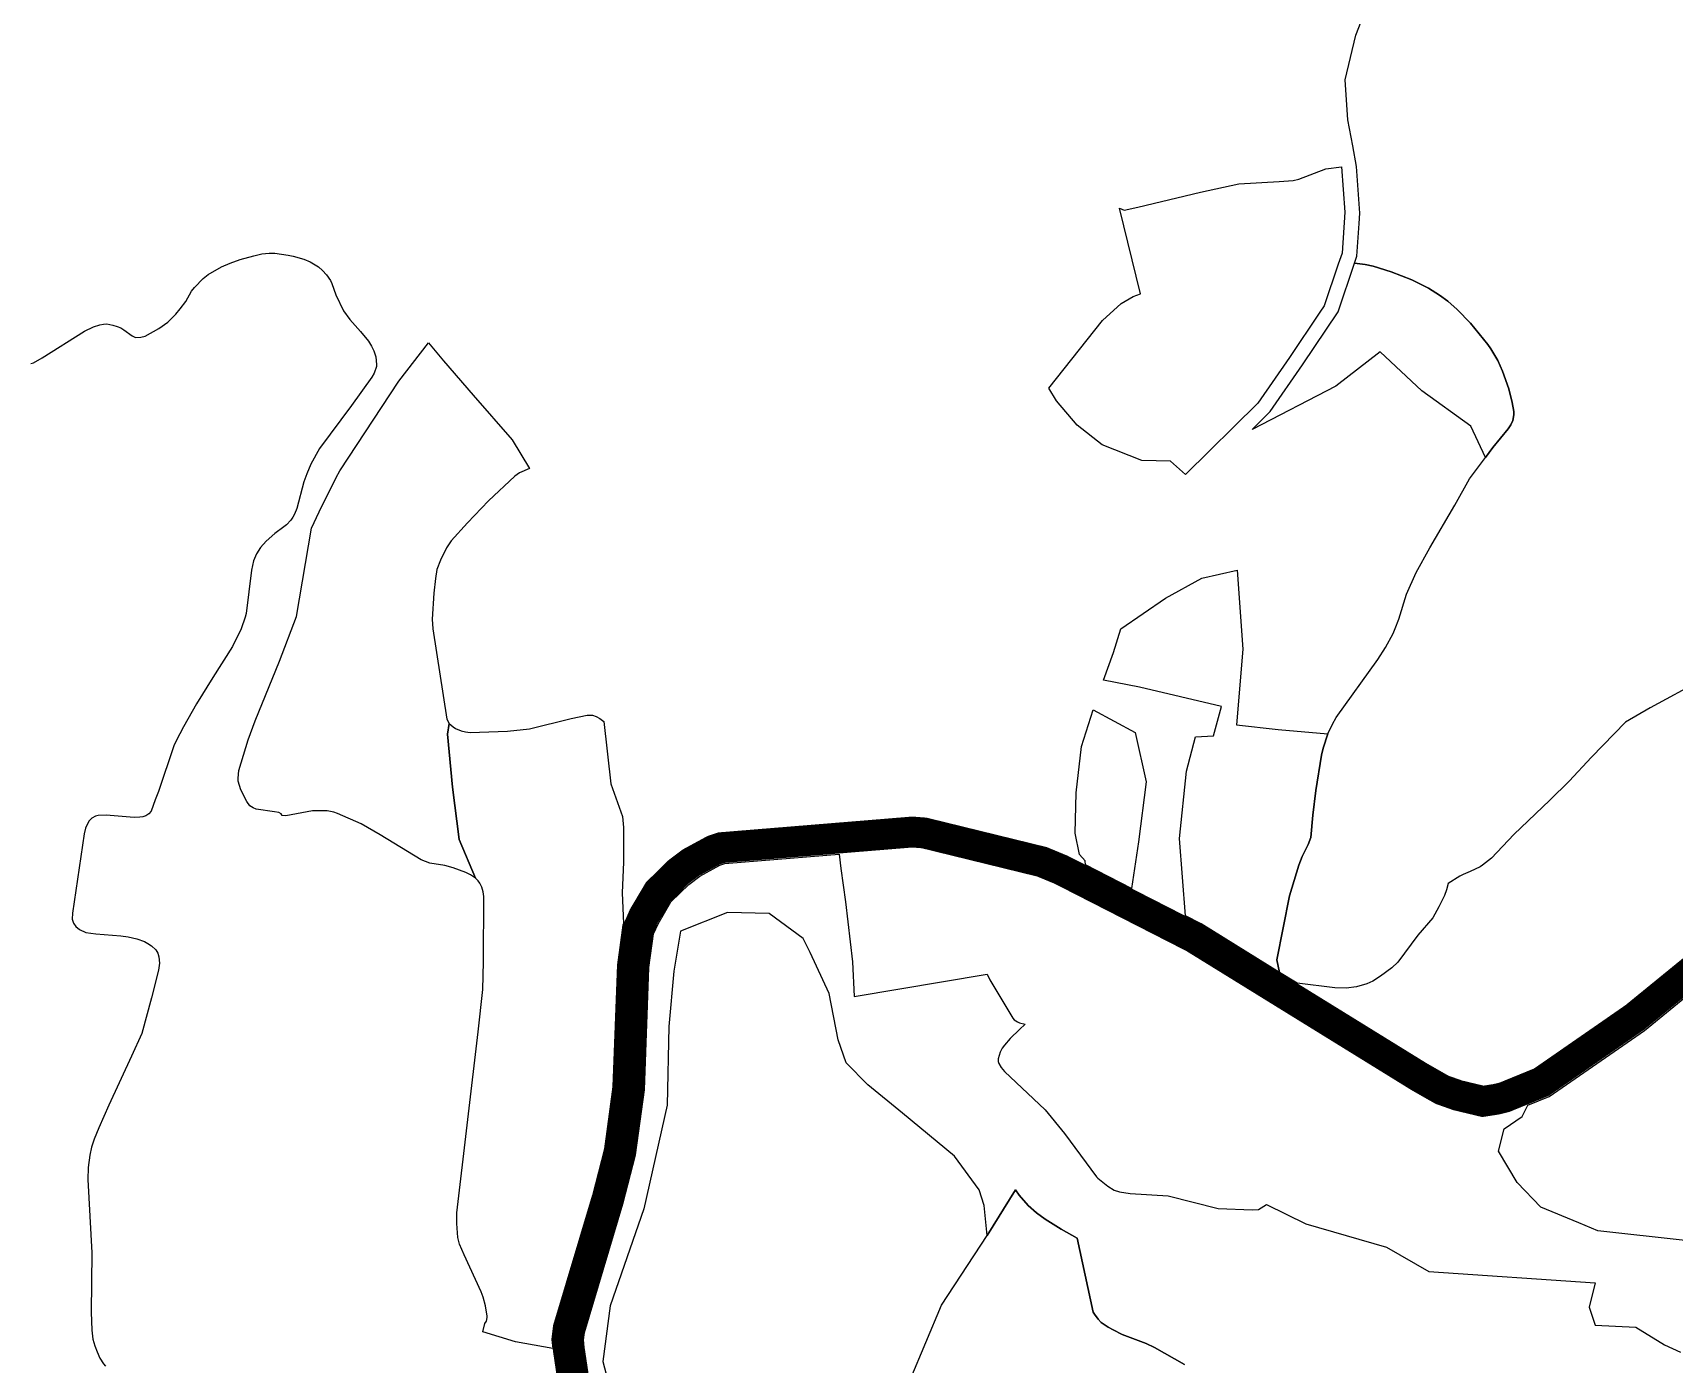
# Model space of a CAD drawing. Header units: millimetres. Extents: x 35444746 to 35449000, y 3482000 to 3488437.
# Drawn here: x 35447289.2 to 35447501.9, y 3487444.6 to 3487617.1 of the extents above; entities that cross this region are included whole.
import ezdxf

# ---------------------------------------------------------------- set-up
doc = ezdxf.new("R2010")
doc.units = ezdxf.units.MM
doc.linetypes.add('X3', pattern=[5, 4, -1])
for name, color, linetype, true_color in [('0203.02旱地整理', 9, 'Continuous', 0x808080), ('0204.02水田整理', 9, 'Continuous', 0x808080), ('0302.02田间道路工程', 6, 'X3', 0xff00ff)]:
    doc.layers.add(name, color=color, linetype=linetype, true_color=true_color)

msp = doc.modelspace()

# ---------------------------------------------------------------- linework, layer by layer
at = {"layer": '0203.02旱地整理', "color": 41}
for points in [[(35447458.762, 3487599.753), (35447459.192, 3487593.885), (35447458.827, 3487588.606), (35447458.333, 3487587.152), (35447456.506, 3487581.778), (35447455.94, 3487580.932), (35447452.018, 3487575.072), (35447447.911, 3487569.147), (35447438.564, 3487559.91), (35447436.611008, 3487561.638294), (35447432.876182, 3487561.737463), (35447427.73604, 3487563.76205), (35447424.508312, 3487566.306266), (35447421.818931, 3487569.464957), (35447420.819, 3487571.087), (35447427.789, 3487579.851), (35447430.19, 3487582.042), (35447431.753, 3487582.985), (35447432.699, 3487583.31), (35447430, 3487594.403), (35447430.607, 3487594.139), (35447432.383, 3487594.53), (35447440.499, 3487596.504), (35447445.467, 3487597.587), (35447450.692, 3487597.872), (35447452.502, 3487598.017), (35447453.235, 3487598.157), (35447456.709, 3487599.535)], [(35447458.762, 3487599.753), (35447459.192, 3487593.885), (35447458.827, 3487588.606), (35447458.333, 3487587.152), (35447456.506, 3487581.778), (35447455.94, 3487580.932), (35447452.018, 3487575.072), (35447447.911, 3487569.147), (35447438.564, 3487559.91), (35447436.611008, 3487561.638294), (35447432.876182, 3487561.737463), (35447427.73604, 3487563.76205), (35447424.508312, 3487566.306266), (35447421.818931, 3487569.464957), (35447420.819, 3487571.087), (35447427.789, 3487579.851), (35447430.19, 3487582.042), (35447431.753, 3487582.985), (35447432.699, 3487583.31), (35447430, 3487594.403), (35447430.607, 3487594.139), (35447432.383, 3487594.53), (35447440.499, 3487596.504), (35447445.467, 3487597.587), (35447450.692, 3487597.872), (35447452.502, 3487598.017), (35447453.235, 3487598.157), (35447456.709, 3487599.535)], [(35447460.459, 3487587.295), (35447461.823, 3487587.131), (35447462.846, 3487586.893), (35447465.187, 3487586.174), (35447467.862, 3487585.13), (35447470.035, 3487584.037), (35447471.462, 3487583.164), (35447472.532, 3487582.359), (35447473.735, 3487581.293), (35447475.479, 3487579.495), (35447477.735, 3487576.75), (35447478.123, 3487576.196), (35447479.011, 3487574.67), (35447479.605, 3487573.305), (35447480.446, 3487570.997), (35447480.892, 3487569.244), (35447481.083, 3487568.07), (35447481.106, 3487567.653), (35447480.972, 3487566.917), (35447480.691, 3487566.331), (35447480.368, 3487565.81), (35447478.371, 3487563.402), (35447477.405, 3487562.107), (35447475.5, 3487566.178), (35447469.161, 3487570.744), (35447463.756, 3487575.794), (35447458.043, 3487571.37), (35447447.191, 3487565.755), (35447449.516, 3487568.053), (35447453.72, 3487574.119), (35447458.314, 3487580.984)], [(35447460.459, 3487587.295), (35447461.823, 3487587.131), (35447462.846, 3487586.893), (35447465.187, 3487586.174), (35447467.862, 3487585.13), (35447470.035, 3487584.037), (35447471.462, 3487583.164), (35447472.532, 3487582.359), (35447473.735, 3487581.293), (35447475.479, 3487579.495), (35447477.735, 3487576.75), (35447478.123, 3487576.196), (35447479.011, 3487574.67), (35447479.605, 3487573.305), (35447480.446, 3487570.997), (35447480.892, 3487569.244), (35447481.083, 3487568.07), (35447481.106, 3487567.653), (35447480.972, 3487566.917), (35447480.691, 3487566.331), (35447480.368, 3487565.81), (35447478.371, 3487563.402), (35447477.405, 3487562.107), (35447475.5, 3487566.178), (35447469.161, 3487570.744), (35447463.756, 3487575.794), (35447458.043, 3487571.37), (35447447.191, 3487565.755), (35447449.516, 3487568.053), (35447453.72, 3487574.119), (35447458.314, 3487580.984)], [(35447340.459, 3487576.979), (35447342.409, 3487574.626), (35447346.218, 3487570.206), (35447351.309, 3487564.386), (35447353.523, 3487560.688), (35447352.231, 3487560.104), (35447351.652, 3487559.706), (35447348.226, 3487556.488), (35447345.496, 3487553.628), (35447343.387, 3487551.317), (35447342.805, 3487550.422), (35447341.994, 3487548.824), (35447341.537, 3487547.577), (35447341.341, 3487546.443), (35447341.143, 3487544.526), (35447340.93, 3487541.166), (35447341.017, 3487539.9), (35447342.812, 3487528.187), (35447343.138, 3487527.627), (35447342.913, 3487526.274), (35447343.568, 3487519.407), (35447344.419, 3487512.594), (35447346.532, 3487507.597), (35447345.914, 3487508.042), (35447345.282, 3487508.332), (35447343.661, 3487508.939), (35447342.551, 3487509.229), (35447340.615, 3487509.546), (35447339.489, 3487509.979), (35447334.175, 3487513.204), (35447331.711, 3487514.648), (35447328.674, 3487515.992), (35447328.179, 3487516.152), (35447327.318, 3487516.304), (35447325.416, 3487516.339), (35447321.969, 3487515.673), (35447321.506, 3487515.736), (35447321.361, 3487515.919), (35447321.044, 3487516.086), (35447320.475, 3487516.205), (35447318.133, 3487516.557), (35447317.752, 3487516.699), (35447317.311, 3487516.982), (35447316.892, 3487517.512), (35447316.121, 3487519.031), (35447315.792, 3487520.154), (35447315.772, 3487520.539), (35447315.875, 3487521.546), (35447317.104, 3487525.523), (35447317.972, 3487527.974), (35447321.134, 3487535.706), (35447323.361, 3487541.505), (35447325.31, 3487552.941), (35447326.274, 3487555.063), (35447328.47, 3487559.505), (35447328.956, 3487560.368), (35447336.618, 3487571.983)], [(35447340.459, 3487576.979), (35447342.409, 3487574.626), (35447346.218, 3487570.206), (35447351.309, 3487564.386), (35447353.523, 3487560.688), (35447352.231, 3487560.104), (35447351.652, 3487559.706), (35447348.226, 3487556.488), (35447345.496, 3487553.628), (35447343.387, 3487551.317), (35447342.805, 3487550.422), (35447341.994, 3487548.824), (35447341.537, 3487547.577), (35447341.341, 3487546.443), (35447341.143, 3487544.526), (35447340.93, 3487541.166), (35447341.017, 3487539.9), (35447342.812, 3487528.187), (35447343.138, 3487527.627), (35447342.913, 3487526.274), (35447343.568, 3487519.407), (35447344.419, 3487512.594), (35447346.532, 3487507.597), (35447345.914, 3487508.042), (35447345.282, 3487508.332), (35447343.661, 3487508.939), (35447342.551, 3487509.229), (35447340.615, 3487509.546), (35447339.489, 3487509.979), (35447334.175, 3487513.204), (35447331.711, 3487514.648), (35447328.674, 3487515.992), (35447328.179, 3487516.152), (35447327.318, 3487516.304), (35447325.416, 3487516.339), (35447321.969, 3487515.673), (35447321.506, 3487515.736), (35447321.361, 3487515.919), (35447321.044, 3487516.086), (35447320.475, 3487516.205), (35447318.133, 3487516.557), (35447317.752, 3487516.699), (35447317.311, 3487516.982), (35447316.892, 3487517.512), (35447316.121, 3487519.031), (35447315.792, 3487520.154), (35447315.772, 3487520.539), (35447315.875, 3487521.546), (35447317.104, 3487525.523), (35447317.972, 3487527.974), (35447321.134, 3487535.706), (35447323.361, 3487541.505), (35447325.31, 3487552.941), (35447326.274, 3487555.063), (35447328.47, 3487559.505), (35447328.956, 3487560.368), (35447336.618, 3487571.983)], [(35447445.236, 3487547.517), (35447445.984, 3487537.27), (35447445.158, 3487527.444), (35447450.56, 3487526.847), (35447456.991, 3487526.311), (35447456.378, 3487524.434), (35447456.148, 3487523.523), (35447455.446, 3487518.969), (35447455.035, 3487515.773), (35447454.769, 3487512.873), (35447454.442, 3487511.964), (35447453.65, 3487510.401), (35447453.209, 3487509.291), (35447452.033, 3487505.294), (35447450.384, 3487496.996), (35447450.737581, 3487495.386199), (35447440.585929, 3487501.657259), (35447438.542249, 3487502.701405), (35447437.761, 3487512.752), (35447438.652, 3487521.443), (35447439.828, 3487525.892), (35447442.18, 3487526.06), (35447443.188, 3487529.837), (35447432.602, 3487532.356), (35447427.904, 3487533.241), (35447429.196, 3487536.851), (35447430.176, 3487539.902), (35447435.963, 3487543.88), (35447440.668, 3487546.483)], [(35447445.236, 3487547.517), (35447445.984, 3487537.27), (35447445.158, 3487527.444), (35447450.56, 3487526.847), (35447456.991, 3487526.311), (35447456.378, 3487524.434), (35447456.148, 3487523.523), (35447455.446, 3487518.969), (35447455.035, 3487515.773), (35447454.769, 3487512.873), (35447454.442, 3487511.964), (35447453.65, 3487510.401), (35447453.209, 3487509.291), (35447452.033, 3487505.294), (35447450.384, 3487496.996), (35447450.737581, 3487495.386199), (35447440.585929, 3487501.657259), (35447438.542249, 3487502.701405), (35447437.761, 3487512.752), (35447438.652, 3487521.443), (35447439.828, 3487525.892), (35447442.18, 3487526.06), (35447443.188, 3487529.837), (35447432.602, 3487532.356), (35447427.904, 3487533.241), (35447429.196, 3487536.851), (35447430.176, 3487539.902), (35447435.963, 3487543.88), (35447440.668, 3487546.483)], [(35447363.182, 3487527.892), (35447364.088, 3487519.834), (35447365.57, 3487515.593), (35447365.729, 3487514.14), (35447365.741, 3487509.673), (35447365.556, 3487505.679), (35447365.740031, 3487501.711472), (35447365.64582, 3487501.496102), (35447364.92327, 3487496.366408), (35447364.357353, 3487480.535399), (35447363.237217, 3487472.535531), (35447361.701648, 3487466.470422), (35447356.643407, 3487449.565156), (35447356.426427, 3487447.812233), (35447356.542442, 3487446.666988), (35447351.706, 3487447.522), (35447347.502, 3487448.808), (35447347.744, 3487449.886), (35447347.948, 3487450.212), (35447348.062, 3487450.666), (35447348.054, 3487450.843), (35447347.83, 3487452.181), (35447347.542, 3487453.295), (35447347.286, 3487453.981), (35447345.055, 3487458.807), (35447344.475, 3487460.175), (35447344.267, 3487461.051), (35447344.109, 3487462.826), (35447344.118, 3487464.237), (35447346.884, 3487487.695), (35447347.495, 3487493.164), (35447347.584, 3487496.771), (35447347.616, 3487505.204), (35447347.555, 3487505.811), (35447347.346, 3487506.415), (35447347.102, 3487506.947), (35447346.867, 3487507.269), (35447346.532, 3487507.597), (35447344.419, 3487512.594), (35447343.568, 3487519.407), (35447342.913, 3487526.274), (35447343.138, 3487527.627), (35447343.638, 3487527.205), (35447343.97, 3487526.992), (35447344.697, 3487526.677), (35447345.228, 3487526.553), (35447345.868, 3487526.487), (35447350.701, 3487526.627), (35447353.529, 3487526.963), (35447358.947, 3487528.307), (35447361.002, 3487528.721), (35447361.687, 3487528.706), (35447362.17, 3487528.558), (35447362.648, 3487528.279)], [(35447363.182, 3487527.892), (35447364.088, 3487519.834), (35447365.57, 3487515.593), (35447365.729, 3487514.14), (35447365.741, 3487509.673), (35447365.556, 3487505.679), (35447365.740031, 3487501.711472), (35447365.64582, 3487501.496102), (35447364.92327, 3487496.366408), (35447364.357353, 3487480.535399), (35447363.237217, 3487472.535531), (35447361.701648, 3487466.470422), (35447356.643407, 3487449.565156), (35447356.426427, 3487447.812233), (35447356.542442, 3487446.666988), (35447351.706, 3487447.522), (35447347.502, 3487448.808), (35447347.744, 3487449.886), (35447347.948, 3487450.212), (35447348.062, 3487450.666), (35447348.054, 3487450.843), (35447347.83, 3487452.181), (35447347.542, 3487453.295), (35447347.286, 3487453.981), (35447345.055, 3487458.807), (35447344.475, 3487460.175), (35447344.267, 3487461.051), (35447344.109, 3487462.826), (35447344.118, 3487464.237), (35447346.884, 3487487.695), (35447347.495, 3487493.164), (35447347.584, 3487496.771), (35447347.616, 3487505.204), (35447347.555, 3487505.811), (35447347.346, 3487506.415), (35447347.102, 3487506.947), (35447346.867, 3487507.269), (35447346.532, 3487507.597), (35447344.419, 3487512.594), (35447343.568, 3487519.407), (35447342.913, 3487526.274), (35447343.138, 3487527.627), (35447343.638, 3487527.205), (35447343.97, 3487526.992), (35447344.697, 3487526.677), (35447345.228, 3487526.553), (35447345.868, 3487526.487), (35447350.701, 3487526.627), (35447353.529, 3487526.963), (35447358.947, 3487528.307), (35447361.002, 3487528.721), (35447361.687, 3487528.706), (35447362.17, 3487528.558), (35447362.648, 3487528.279)], [(35447426.571, 3487529.423), (35447432.037, 3487526.459), (35447433.441, 3487520.093), (35447432.469, 3487512.325), (35447431.543514, 3487506.277159), (35447425.570934, 3487509.328636), (35447425.558802, 3487509.844231), (35447424.798, 3487510.652), (35447424.248, 3487513.445), (35447424.375, 3487518.67), (35447425.052, 3487524.661)], [(35447426.571, 3487529.423), (35447432.037, 3487526.459), (35447433.441, 3487520.093), (35447432.469, 3487512.325), (35447431.543514, 3487506.277159), (35447425.570934, 3487509.328636), (35447425.558802, 3487509.844231), (35447424.798, 3487510.652), (35447424.248, 3487513.445), (35447424.375, 3487518.67), (35447425.052, 3487524.661)]]:
    msp.add_lwpolyline(points, close=True, dxfattribs=at)
for points in [[(35447362.132123, 3487436.723898), (35447360.64193, 3487446.782775), (35447360.542272, 3487447.766548), (35447360.660511, 3487448.721767), (35447365.645352, 3487465.381723), (35447367.257084, 3487471.747654), (35447368.437465, 3487480.17779), (35447369.003322, 3487496.007116), (35447369.617927, 3487500.370458), (35447370.197092, 3487501.694455), (35447371.870503, 3487504.513182), (35447374.18656, 3487506.79294), (35447375.619665, 3487507.87061), (35447378.220661, 3487509.281229), (35447378.831214, 3487509.487082), (35447393.665979, 3487510.702084), (35447393.867, 3487508.836), (35447394.467, 3487504.51), (35447395.377, 3487496.746), (35447395.596, 3487492.25), (35447412.856, 3487495.146), (35447413.193, 3487494.407), (35447416.173, 3487489.453), (35447416.362, 3487489.234), (35447416.788, 3487488.998), (35447417.039, 3487488.859), (35447417.787, 3487488.662), (35447417.051, 3487487.978), (35447415.837, 3487486.8), (35447415.069, 3487485.965), (35447414.777, 3487485.561), (35447414.542, 3487485.049), (35447414.286, 3487484.192), (35447414.28, 3487483.836), (35447414.37, 3487483.564), (35447414.673, 3487483.045), (35447415.074, 3487482.537), (35447420.351, 3487477.576), (35447422.853, 3487474.523), (35447427.023, 3487468.912), (35447427.188, 3487468.735), (35447428.459, 3487467.676), (35447429.282, 3487467.179), (35447429.98, 3487466.932), (35447431.37, 3487466.743), (35447436.308, 3487466.437), (35447442.76, 3487464.779), (35447447.219, 3487464.635), (35447448, 3487464.679), (35447449.054, 3487465.312), (35447454.126, 3487462.789), (35447464.602, 3487459.76), (35447470.078, 3487456.627), (35447491.608, 3487455.158), (35447490.85, 3487451.99), (35447491.632, 3487449.657), (35447496.892, 3487449.41), (35447500.593, 3487447.104), (35447502.702, 3487446.155)], [(35447362.132123, 3487436.723898), (35447360.64193, 3487446.782775), (35447360.542272, 3487447.766548), (35447360.660511, 3487448.721767), (35447365.645352, 3487465.381723), (35447367.257084, 3487471.747654), (35447368.437465, 3487480.17779), (35447369.003322, 3487496.007116), (35447369.617927, 3487500.370458), (35447370.197092, 3487501.694455), (35447371.870503, 3487504.513182), (35447374.18656, 3487506.79294), (35447375.619665, 3487507.87061), (35447378.220661, 3487509.281229), (35447378.831214, 3487509.487082), (35447393.665979, 3487510.702084), (35447393.867, 3487508.836), (35447394.467, 3487504.51), (35447395.377, 3487496.746), (35447395.596, 3487492.25), (35447412.856, 3487495.146), (35447413.193, 3487494.407), (35447416.173, 3487489.453), (35447416.362, 3487489.234), (35447416.788, 3487488.998), (35447417.039, 3487488.859), (35447417.787, 3487488.662), (35447417.051, 3487487.978), (35447415.837, 3487486.8), (35447415.069, 3487485.965), (35447414.777, 3487485.561), (35447414.542, 3487485.049), (35447414.286, 3487484.192), (35447414.28, 3487483.836), (35447414.37, 3487483.564), (35447414.673, 3487483.045), (35447415.074, 3487482.537), (35447420.351, 3487477.576), (35447422.853, 3487474.523), (35447427.023, 3487468.912), (35447427.188, 3487468.735), (35447428.459, 3487467.676), (35447429.282, 3487467.179), (35447429.98, 3487466.932), (35447431.37, 3487466.743), (35447436.308, 3487466.437), (35447442.76, 3487464.779), (35447447.219, 3487464.635), (35447448, 3487464.679), (35447449.054, 3487465.312), (35447454.126, 3487462.789), (35447464.602, 3487459.76), (35447470.078, 3487456.627), (35447491.608, 3487455.158), (35447490.85, 3487451.99), (35447491.632, 3487449.657), (35447496.892, 3487449.41), (35447500.593, 3487447.104), (35447502.702, 3487446.155)], [(35447438.424, 3487444.576), (35447434.516, 3487446.761), (35447433.439, 3487447.298), (35447430.318, 3487448.484), (35447429.173, 3487449.049), (35447428.515, 3487449.42), (35447427.636, 3487450.037), (35447427.241, 3487450.44), (35447426.734, 3487451.083), (35447426.576, 3487451.355), (35447424.501, 3487460.947), (35447422.443, 3487462.121), (35447420.37, 3487463.405), (35447419.215, 3487464.214), (35447418.154, 3487465.196), (35447417.002, 3487466.5), (35447416.526, 3487467.204), (35447412.855551, 3487461.283422), (35447412.465, 3487465.199), (35447411.794, 3487467.223), (35447408.616778, 3487471.565403), (35447401.885332, 3487477.133721), (35447397.359014, 3487480.810123), (35447394.579, 3487483.666), (35447393.536, 3487486.661), (35447392.378, 3487492.638), (35447389.92106, 3487497.944659), (35447389.001, 3487499.772), (35447384.577, 3487503.021), (35447379.19132, 3487503.128951), (35447373.116858, 3487500.744455), (35447372.249073, 3487495.541911), (35447371.598263, 3487488.38841), (35447371.381317, 3487478.200093), (35447368.344072, 3487464.760191), (35447364.005206, 3487452.187377), (35447363.026475, 3487444.979078), (35447364.919, 3487437.874)], [(35447438.424, 3487444.576), (35447434.516, 3487446.761), (35447433.439, 3487447.298), (35447430.318, 3487448.484), (35447429.173, 3487449.049), (35447428.515, 3487449.42), (35447427.636, 3487450.037), (35447427.241, 3487450.44), (35447426.734, 3487451.083), (35447426.576, 3487451.355), (35447424.501, 3487460.947), (35447422.443, 3487462.121), (35447420.37, 3487463.405), (35447419.215, 3487464.214), (35447418.154, 3487465.196), (35447417.002, 3487466.5), (35447416.526, 3487467.204), (35447412.855551, 3487461.283422), (35447412.465, 3487465.199), (35447411.794, 3487467.223), (35447408.616778, 3487471.565403), (35447401.885332, 3487477.133721), (35447397.359014, 3487480.810123), (35447394.579, 3487483.666), (35447393.536, 3487486.661), (35447392.378, 3487492.638), (35447389.92106, 3487497.944659), (35447389.001, 3487499.772), (35447384.577, 3487503.021), (35447379.19132, 3487503.128951), (35447373.116858, 3487500.744455), (35447372.249073, 3487495.541911), (35447371.598263, 3487488.38841), (35447371.381317, 3487478.200093), (35447368.344072, 3487464.760191), (35447364.005206, 3487452.187377), (35447363.026475, 3487444.979078), (35447364.919, 3487437.874)], [(35447503.27, 3487460.629), (35447491.988, 3487461.905), (35447489.5, 3487462.933), (35447484.573, 3487464.969), (35447481.523, 3487468.173), (35447479.09, 3487472.204), (35447479.816, 3487475.096), (35447482.189, 3487476.696), (35447482.914586, 3487478.190038), (35447485.665573, 3487479.315729), (35447498.020705, 3487487.87639), (35447509.657703, 3487497.370937)], [(35447503.27, 3487460.629), (35447491.988, 3487461.905), (35447489.5, 3487462.933), (35447484.573, 3487464.969), (35447481.523, 3487468.173), (35447479.09, 3487472.204), (35447479.816, 3487475.096), (35447482.189, 3487476.696), (35447482.914586, 3487478.190038), (35447485.665573, 3487479.315729), (35447498.020705, 3487487.87639), (35447509.657703, 3487497.370937)]]:
    msp.add_lwpolyline(points, dxfattribs=at)
at = {"layer": '0204.02水田整理', "color": 51}
for points in [[(35447505.451, 3487533.297), (35447498.766, 3487529.669), (35447495.545, 3487527.831), (35447491.172, 3487523.278), (35447488.254, 3487520.163), (35447485.749, 3487517.693), (35447481.078, 3487513.239), (35447478.204, 3487510.191), (35447477.028, 3487509.26), (35447476.72, 3487509.062), (35447475.445, 3487508.444), (35447474.517, 3487508.077), (35447474.099, 3487507.85), (35447472.589, 3487506.891), (35447472.369, 3487506.068), (35447472.102, 3487505.349), (35447471.369, 3487503.891), (35447470.575, 3487502.471), (35447468.656, 3487500.226), (35447466.048, 3487496.703), (35447465.299, 3487495.983), (35447463.818, 3487494.887), (35447462.797, 3487494.266), (35447462.02, 3487493.913), (35447460.689, 3487493.535), (35447459.348, 3487493.345), (35447457.882, 3487493.389), (35447453.016841, 3487493.978214), (35447450.737581, 3487495.386199), (35447450.384, 3487496.996), (35447452.033, 3487505.294), (35447453.209, 3487509.291), (35447453.65, 3487510.401), (35447454.442, 3487511.964), (35447454.769, 3487512.873), (35447455.035, 3487515.773), (35447455.446, 3487518.969), (35447456.148, 3487523.523), (35447456.378, 3487524.434), (35447456.991, 3487526.311), (35447457.608, 3487527.54), (35447458.054, 3487528.428), (35447463.448, 3487535.948), (35447464.476, 3487537.49), (35447465.436, 3487539.306), (35447465.697, 3487539.948), (35447466.184, 3487541.142), (35447467.191, 3487544.397), (35447468.413, 3487547.21), (35447470.214, 3487550.404), (35447473.436, 3487555.943), (35447475.359, 3487559.362), (35447477.405, 3487562.107), (35447478.371, 3487563.402), (35447480.368, 3487565.81), (35447480.691, 3487566.331), (35447480.972, 3487566.917), (35447481.106, 3487567.653), (35447481.083, 3487568.07), (35447480.892, 3487569.244), (35447480.446, 3487570.997), (35447479.605, 3487573.305), (35447479.011, 3487574.67), (35447478.123, 3487576.196), (35447477.735, 3487576.75), (35447475.479, 3487579.495), (35447473.735, 3487581.293), (35447472.532, 3487582.359), (35447471.462, 3487583.164), (35447470.035, 3487584.037), (35447467.862, 3487585.13), (35447465.187, 3487586.174), (35447462.846, 3487586.893), (35447461.823, 3487587.131), (35447460.459, 3487587.295), (35447460.761, 3487588.183), (35447461.055, 3487592.425), (35447461.147, 3487593.759), (35447460.703, 3487599.821), (35447460.21, 3487602.484), (35447459.585, 3487605.855), (35447459.231, 3487611.051), (35447460.612, 3487616.846), (35447463.966, 3487625.514)], [(35447288.937, 3487574.28), (35447289.258, 3487574.366), (35447290.401, 3487575.033), (35447295.896, 3487578.475), (35447297.035, 3487579.035), (35447297.867, 3487579.303), (35447298.34, 3487579.395), (35447298.754, 3487579.409), (35447299.547, 3487579.252), (35447300.128, 3487579.064), (35447300.571, 3487578.89), (35447300.988, 3487578.667), (35447302.067, 3487577.876), (35447302.505, 3487577.659), (35447303.169, 3487577.681), (35447303.716, 3487577.846), (35447305.499, 3487578.835), (35447306.683, 3487579.661), (35447307.693, 3487580.679), (35447308.288, 3487581.372), (35447309.01, 3487582.341), (35447309.753, 3487583.665), (35447310.109, 3487584.144), (35447311.235, 3487585.283), (35447311.89, 3487585.825), (35447313.609, 3487586.804), (35447314.744, 3487587.302), (35447316.058, 3487587.744), (35447317.825, 3487588.248), (35447318.863, 3487588.48), (35447319.811, 3487588.593), (35447320.551, 3487588.572), (35447322.282, 3487588.328), (35447322.906, 3487588.203), (35447324.302, 3487587.798), (35447325.128, 3487587.463), (35447326.18, 3487586.799), (35447326.718, 3487586.345), (35447327.226, 3487585.773), (35447327.736, 3487585.032), (35447327.912, 3487584.652), (35447328.459, 3487583.167), (35447329.457, 3487581.12), (35447330.26, 3487579.977), (35447331.641, 3487578.418), (35447332.688, 3487577.162), (35447333.05, 3487576.548), (35447333.351, 3487575.914), (35447333.617, 3487575.16), (35447333.731, 3487574.156), (35447333.712, 3487573.894), (35447333.39, 3487573.022), (35447333.104, 3487572.498), (35447330.495, 3487568.844), (35447326.324, 3487563.259), (35447325.22, 3487561.247), (35447324.674, 3487560.007), (35447324.283, 3487558.938), (35447323.379, 3487555.509), (35447323.101, 3487554.782), (35447322.869, 3487554.355), (35447322.619, 3487553.992), (35447322.06, 3487553.394), (35447321.722, 3487553.103), (35447320.554, 3487552.247), (35447319.425, 3487551.26), (35447318.685, 3487550.449), (35447318.155, 3487549.635), (35447317.792, 3487548.72), (35447317.501, 3487547.515), (35447316.825, 3487541.887), (35447316.716, 3487541.426), (35447316.178, 3487539.903), (35447315.053, 3487537.615), (35447312.486, 3487533.585), (35447310.4, 3487530.176), (35447308.723, 3487527.208), (35447307.752, 3487525.388), (35447307.463, 3487524.73), (35447305.484, 3487518.824), (35447305.032, 3487517.759), (35447304.496, 3487516.265), (35447304.196, 3487515.933), (35447303.818, 3487515.674), (35447303.427, 3487515.543), (35447303.036, 3487515.482), (35447302.329, 3487515.473), (35447298.698, 3487515.74), (35447297.636, 3487515.717), (35447297.314, 3487515.646), (35447296.809, 3487515.392), (35447296.451, 3487514.982), (35447296.018, 3487514.096), (35447295.85, 3487513.335), (35447294.314, 3487503.057), (35447294.293, 3487502.267), (35447294.444, 3487501.757), (35447294.756, 3487501.332), (35447295.245, 3487500.953), (35447296.048, 3487500.559), (35447297.344, 3487500.379), (35447300.575, 3487500.127), (35447301.539, 3487500.013), (35447302.643, 3487499.75), (35447303.644, 3487499.391), (35447304.103, 3487499.15), (35447304.579, 3487498.834), (35447305.107, 3487498.319), (35447305.365, 3487497.877), (35447305.527, 3487497.4), (35447305.593, 3487496.588), (35447305.454, 3487495.653), (35447304.575, 3487492.081), (35447303.289, 3487487.473), (35447301.983, 3487484.528), (35447299.028, 3487478.166), (35447297.728, 3487475.262), (35447297.11, 3487473.77), (35447296.799, 3487472.754), (35447296.586, 3487471.69), (35447296.369, 3487470.121), (35447296.306, 3487468.546), (35447296.835, 3487459.047), (35447296.756, 3487451.35), (35447296.825, 3487449.006), (35447296.975, 3487447.87), (35447297.223, 3487446.975), (35447297.523, 3487446.2), (35447297.882, 3487445.411), (35447298.34, 3487444.664), (35447298.59, 3487444.379)], [(35447398.82707, 3487432.933375), (35447406.927, 3487452.271), (35447412.855551, 3487461.283422), (35447416.526, 3487467.204), (35447417.002, 3487466.5), (35447418.154, 3487465.196), (35447419.215, 3487464.214), (35447420.37, 3487463.405), (35447422.443, 3487462.121), (35447424.501, 3487460.947), (35447426.576, 3487451.355), (35447426.734, 3487451.083), (35447427.241, 3487450.44), (35447427.636, 3487450.037), (35447428.515, 3487449.42), (35447429.173, 3487449.049), (35447430.318, 3487448.484), (35447433.439, 3487447.298), (35447434.516, 3487446.761), (35447438.424, 3487444.576)]]:
    msp.add_lwpolyline(points, dxfattribs=at)
at = {"layer": '0302.02田间道路工程', "color": 1, "linetype": 'Continuous', "const_width": 4, "flags": 128}
msp.add_lwpolyline([(35447360.074636, 3487436.348526), (35447358.567148, 3487446.52414), (35447358.438926, 3487447.789895), (35447358.607625, 3487449.15277), (35447363.629976, 3487465.938088), (35447365.202786, 3487472.150288), (35447366.352379, 3487480.360541), (35447366.918267, 3487496.190727), (35447367.588036, 3487500.945703), (35447368.333773, 3487502.650488), (35447370.211276, 3487505.812993), (35447372.819235, 3487508.380079), (35447374.487084, 3487509.634272), (35447377.382323, 3487511.204469), (35447378.405714, 3487511.549515), (35447403.143472, 3487513.575595), (35447404.681429, 3487513.454566), (35447419.951706, 3487509.711622), (35447422.453233, 3487508.675599), (35447439.603797, 3487499.91313), (35447468.852678, 3487481.844988), (35447471.78331, 3487480.175467), (35447473.806395, 3487479.458414), (35447477.078835, 3487478.674945), (35447478.844214, 3487478.949148), (35447479.877194, 3487479.205664), (35447484.662705, 3487481.163873), (35447496.76282, 3487489.547837), (35447508.315358, 3487498.973473)], dxfattribs=at)

doc.saveas('drawing.dxf')
